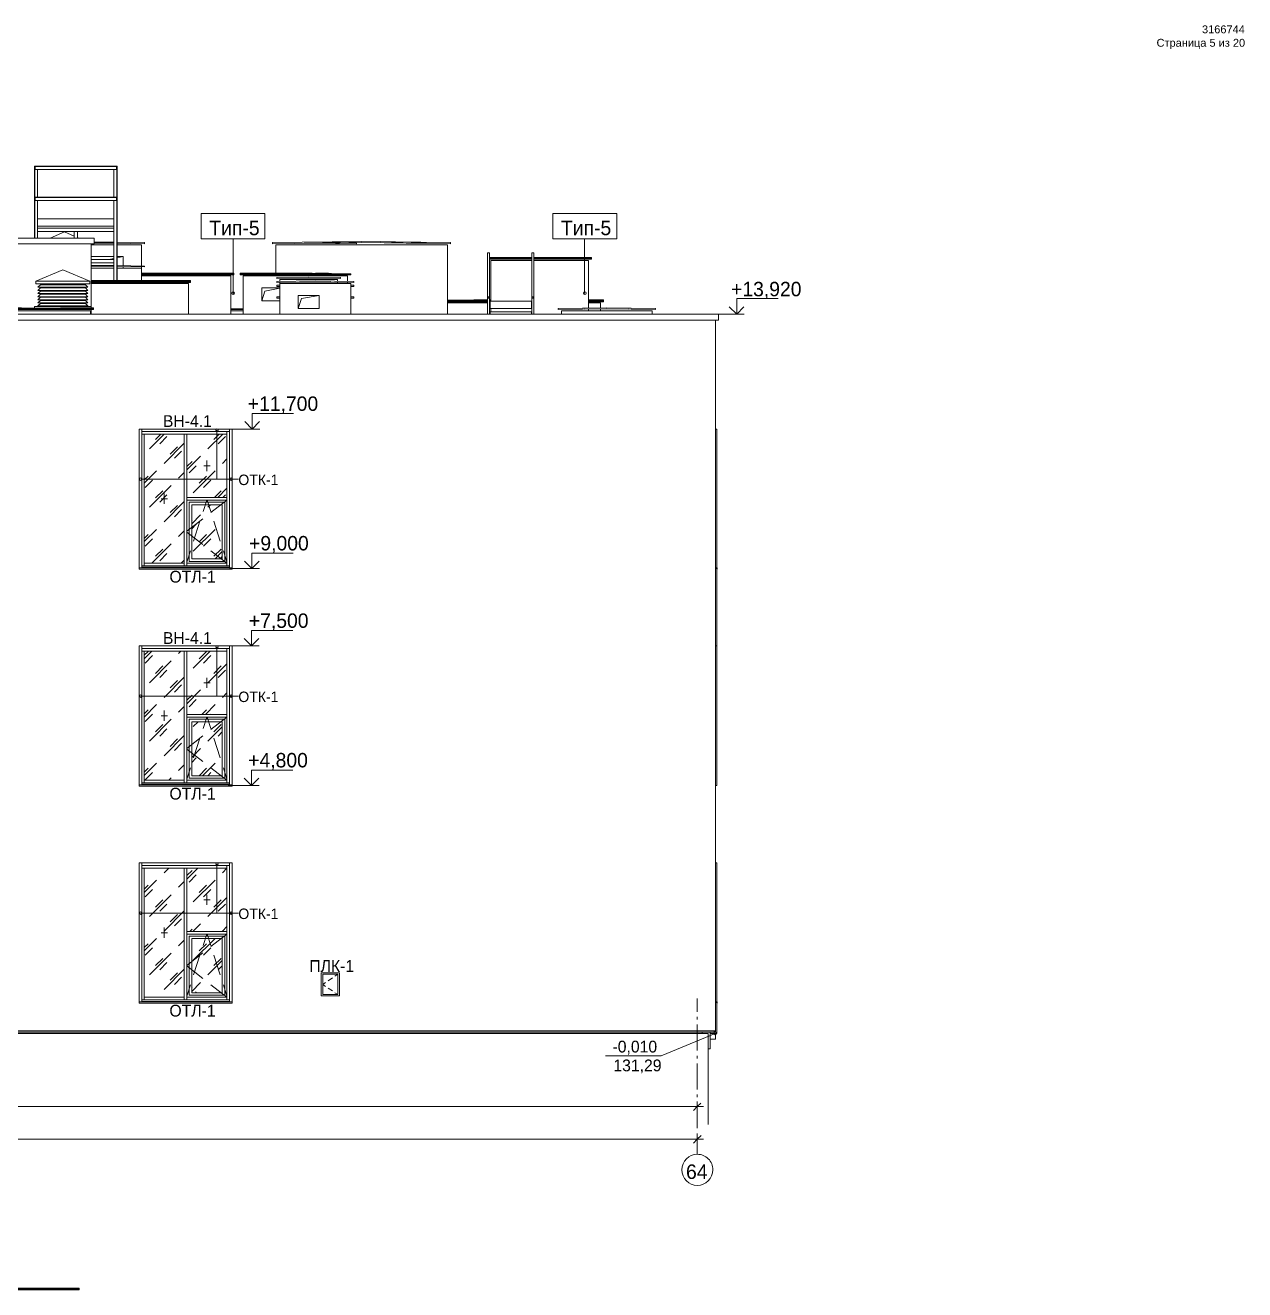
# Model space of a CAD drawing. Header units: millimetres. Extents: x 2294 to 908349, y -83289 to 219220.
# Drawn here: x 404842 to 428435, y 109428 to 133898 of the extents above; entities that cross this region are included whole.
import ezdxf

# ---------------------------------------------------------------- set-up
doc = ezdxf.new("R2010")
doc.units = ezdxf.units.MM
doc.layers.add('PDF _Геометрия', color=7, linetype='Continuous')
doc.layers.add('PDF _Текст', color=7, linetype='Continuous')
doc.styles.add('PDF ArialMT', font='arial.ttf')

msp = doc.modelspace()

# ---------------------------------------------------------------- linework, layer by layer
at = {"layer": 'PDF _Геометрия', "lineweight": 9}
for points in [[(405017.6, 129780.5), (405017.6, 131173.1), (405026, 131173.1), (405081.1, 131173.1)], [(406558.4, 131173.1), (406613.4, 131173.1), (406617.7, 131173.1), (406617.7, 128959.2)], [(405081.1, 131109.6), (405081.1, 130572)], [(406558.4, 130572), (406558.4, 131109.6)], [(405081.1, 130508.5), (405081.1, 129780.5)], [(406558.4, 128959.2), (406558.4, 130508.5)], [(405081.1, 130153), (406558.4, 130153)], [(405081.1, 130013.3), (406558.4, 130013.3)], [(406558.4, 129970.9), (405081.1, 129970.9)], [(387217.5, 129666.2), (387217.5, 129780.5), (406173.2, 129780.5), (406173.2, 129666.2)], [(387217.5, 129780.5), (387217.5, 129666.2), (406173.2, 129666.2), (406173.2, 129780.5)], [(405081.1, 129907.4), (406558.4, 129907.4)], [(405788, 129907.4), (405788, 129780.5)], [(405851.5, 129780.5), (405851.5, 129907.4)], [(406173.2, 129700), (406338.3, 129704.3), (406558.4, 129700)], [(406617.7, 129700), (407151, 129691.6), (407151, 129670.4), (406617.7, 129678.9)], [(408861.2, 128709.5), (408861.2, 129763.5)], [(410245.4, 129700), (410943.8, 129708.5)], [(411705.8, 129712.7), (412603.2, 129695.8)], [(415663.7, 128709.5), (415663.7, 129763.5)], [(406113.9, 128455.5), (406113.9, 129666.2)], [(406558.4, 129649.2), (406113.9, 129649.2)], [(406143.6, 129666.2), (406181.6, 129649.2), (406143.6, 129666.2)], [(406558.4, 129678.9), (406338.3, 129683.1), (406173.2, 129678.9)], [(406617.7, 129649.2), (406985.9, 129649.2), (407087.5, 129649.2), (407087.5, 129242.9)], [(413009.6, 128307.3), (413009.6, 129649.2), (409690.9, 129649.2), (409690.9, 129103.2)], [(410943.8, 129691.6), (410245.4, 129678.9)], [(412603.2, 129678.9), (411705.8, 129691.6)], [(413822.3, 128641.8), (413822.3, 129488.4), (413822.3, 129492.6), (413818.1, 129492.6), (413818.1, 129496.8), (413813.9, 129496.8), (413792.7, 129496.8), (413788.5, 129496.8), (413788.5, 129492.6), (413784.2, 129492.6), (413784.2, 129488.4), (413784.2, 128641.8)], [(414643.5, 129463), (414643.5, 129488.4), (414643.5, 129492.6), (414647.8, 129492.6), (414647.8, 129496.8), (414652, 129496.8), (414677.4, 129496.8), (414652, 129496.8), (414647.8, 129496.8), (414647.8, 129492.6), (414643.5, 129492.6), (414643.5, 129488.4), (414643.5, 128641.8)], [(414681.6, 128641.8), (414681.6, 129488.4), (414681.6, 129492.6), (414677.4, 129492.6), (414677.4, 129496.8), (414677.4, 129492.6), (414681.6, 129492.6), (414681.6, 129488.4), (414681.6, 129463)], [(406558.4, 129365.6), (406113.9, 129365.6)], [(406113.9, 129302.1), (406558.4, 129302.1)], [(406113.9, 129297.9), (406143.6, 129302.1)], [(406113.9, 129251.3), (406338.3, 129251.3), (406558.4, 129251.3)], [(406558.4, 129230.2), (406338.3, 129234.4), (406113.9, 129230.2)], [(406461, 129365.6), (406558.4, 129386.8)], [(406617.7, 129399.5), (406736.2, 129420.6)], [(406617.7, 129247.1), (407151, 129238.6), (407151, 129221.7), (406617.7, 129230.2)], [(407087.5, 129221.7), (407087.5, 128959.2), (407087.5, 129200.5), (406985.9, 129200.5), (406617.7, 129200.5)], [(414643.5, 129403.7), (413822.3, 129403.7)], [(413822.3, 129391), (414643.5, 129391)], [(414643.5, 129348.7), (413847.7, 129348.7), (413847.7, 128557.1)], [(414681.6, 129391), (415799.2, 129391), (415799.2, 129403.7), (414681.6, 129403.7)], [(415799.2, 129382.5), (415799.2, 129369.8), (414681.6, 129369.8), (415799.2, 129369.8), (415799.2, 129391)], [(414681.6, 129348.7), (415634.1, 129348.7), (415739.9, 129348.7), (415739.9, 128425.9)], [(405076.8, 128895.7), (405043, 128895.7), (405043, 128946.5), (405567.9, 129166.7), (406092.8, 128946.5), (406092.8, 128895.7), (406063.1, 128895.7)], [(406092.8, 128946.5), (405567.9, 129166.7), (405043, 128946.5)], [(406558.4, 129200.5), (406113.9, 129200.5)], [(407087.5, 129090.5), (408878.1, 129090.5), (408878.1, 129103.2), (407087.5, 129103.2)], [(408878.1, 129082), (408878.1, 129069.3), (407087.5, 129069.3), (408878.1, 129069.3), (408878.1, 129090.5)], [(407087.5, 129052.4), (408713, 129052.4), (408818.8, 129052.4), (408818.8, 128307.3)], [(407087.5, 128971.9), (407087.5, 128959.2)], [(411138.6, 129090.5), (411138.6, 129069.3), (409000.9, 129069.3), (409000.9, 129090.5)], [(409000.9, 129082), (409000.9, 129069.3), (409779.7, 129069.3)], [(409060.1, 128307.3), (409060.1, 129052.4), (410973.5, 129052.4), (411079.3, 129052.4), (411079.3, 128942.3)], [(409690.9, 129069.3), (409690.9, 129052.4)], [(409767.1, 128942.3), (409767.1, 128976.2), (410774.5, 128976.2), (410880.3, 128976.2), (410880.3, 128946.5)], [(410711, 129098.9), (410457, 129098.9)], [(406003.9, 128874.6), (406054.7, 128828), (406003.9, 128874.6), (405136.1, 128874.6), (405085.3, 128828)], [(405085.3, 128828), (406054.7, 128828), (405085.3, 128828)], [(406054.7, 128768.8), (406003.9, 128815.3), (405136.1, 128815.3), (405085.3, 128768.8)], [(406054.7, 128705.3), (406003.9, 128756.1), (405136.1, 128756.1), (405085.3, 128705.3)], [(405326.6, 128874.6), (405326.6, 128895.7)], [(405326.6, 128815.3), (405326.6, 128828)], [(405326.6, 128756.1), (405326.6, 128764.5)], [(405415.5, 128895.7), (405415.5, 128874.6)], [(405415.5, 128828), (405415.5, 128815.3)], [(405415.5, 128764.5), (405415.5, 128756.1)], [(405720.2, 128874.6), (405720.2, 128895.7)], [(405720.2, 128815.3), (405720.2, 128828)], [(405720.2, 128756.1), (405720.2, 128764.5)], [(405813.4, 128895.7), (405813.4, 128874.6)], [(405813.4, 128828), (405813.4, 128815.3)], [(405813.4, 128764.5), (405813.4, 128756.1)], [(406113.9, 128942.3), (408040, 128942.3), (408040, 128959.2), (407375.4, 128959.2), (407375.4, 128950.8), (406825.1, 128950.8), (406825.1, 128959.2), (406113.9, 128959.2)], [(408040, 128942.3), (408040, 128921.1), (406113.9, 128921.1), (408040, 128921.1), (408040, 128938.1)], [(406113.9, 128900), (407896, 128900), (407997.6, 128900), (407997.6, 128307.3)], [(406558.4, 128900), (406558.4, 128921.1)], [(406617.7, 128900), (406617.7, 128921.1)], [(406825.1, 128950.8), (406825.1, 128959.2), (407375.4, 128959.2), (407375.4, 128950.8)], [(407087.5, 128921.1), (407087.5, 128900)], [(409415.7, 128565.6), (409479.2, 128756.1), (409767.1, 128811.1)], [(409767.1, 128921.1), (409767.1, 128641.8), (409707.8, 128641.8), (409707.8, 128620.6), (409767.1, 128620.6), (409767.1, 128307.3), (409767.1, 128900), (411032.7, 128900), (411138.6, 128900), (411138.6, 128307.3)], [(409767.1, 128844.9), (409707.8, 128844.9), (409707.8, 128866.1), (409767.1, 128866.1)], [(410880.3, 128925.4), (410880.3, 128900)], [(411079.3, 128921.1), (411079.3, 128900)], [(411138.6, 128866.1), (411197.8, 128866.1), (411197.8, 128844.9), (411138.6, 128844.9)], [(413784.2, 128730.7), (413784.2, 128705.3), (413784.2, 128307.3)], [(413822.3, 128307.3), (413822.3, 128705.3), (413822.3, 128730.7)], [(414643.5, 128730.7), (414643.5, 128705.3), (414643.5, 128307.3)], [(414681.6, 128307.3), (414681.6, 128705.3), (414681.6, 128730.7)], [(405085.3, 128705.3), (406054.7, 128705.3), (405085.3, 128705.3)], [(406054.7, 128646), (406003.9, 128696.8), (405136.1, 128696.8), (405085.3, 128646)], [(405085.3, 128646), (406054.7, 128646), (405085.3, 128646)], [(406054.7, 128586.7), (406003.9, 128637.5), (405136.1, 128637.5), (405085.3, 128586.7)], [(405085.3, 128586.7), (406054.7, 128586.7), (405085.3, 128586.7)], [(406054.7, 128527.5), (406003.9, 128574), (405136.1, 128574), (405085.3, 128527.5)], [(405085.3, 128527.5), (406054.7, 128527.5), (405085.3, 128527.5)], [(406054.7, 128468.2), (406003.9, 128514.8), (405136.1, 128514.8), (405085.3, 128468.2)], [(405326.6, 128696.8), (405326.6, 128705.3)], [(405326.6, 128637.5), (405326.6, 128646)], [(405326.6, 128574), (405326.6, 128586.7)], [(405326.6, 128514.8), (405326.6, 128527.5)], [(405415.5, 128705.3), (405415.5, 128696.8)], [(405415.5, 128646), (405415.5, 128637.5)], [(405415.5, 128586.7), (405415.5, 128574)], [(405415.5, 128527.5), (405415.5, 128514.8)], [(405720.2, 128696.8), (405720.2, 128705.3)], [(405720.2, 128637.5), (405720.2, 128646)], [(405720.2, 128574), (405720.2, 128586.7)], [(405720.2, 128514.8), (405720.2, 128527.5)], [(405813.4, 128705.3), (405813.4, 128696.8)], [(405813.4, 128646), (405813.4, 128637.5)], [(405813.4, 128586.7), (405813.4, 128574)], [(405813.4, 128527.5), (405813.4, 128514.8)], [(410122.6, 128417.4), (410186.1, 128607.9), (410524.8, 128671.4)], [(411138.6, 128641.8), (411197.8, 128641.8), (411197.8, 128620.6), (411138.6, 128620.6)], [(413009.6, 128574), (413517.5, 128574), (413517.5, 128582.5), (413784.2, 128582.5)], [(413009.6, 128578.3), (413517.5, 128578.3)], [(413009.6, 128565.6), (413784.2, 128565.6)], [(413784.2, 128527.5), (413009.6, 128527.5)], [(413822.3, 128582.5), (413847.7, 128582.5)], [(413822.3, 128565.6), (413847.7, 128565.6)], [(413835, 128527.5), (413822.3, 128527.5)], [(415739.9, 128582.5), (416027.7, 128582.5), (416027.7, 128565.6), (415739.9, 128565.6)], [(416027.7, 128565.6), (416027.7, 128544.4), (415739.9, 128544.4), (416027.7, 128544.4), (416027.7, 128561.3)], [(415739.9, 128527.5), (415862.7, 128527.5), (415968.5, 128527.5), (415968.5, 128425.9)], [(417991.9, 128307.3), (418389.8, 128307.3), (418605.7, 128307.3), (418605.7, 128607.9), (419405.7, 128607.9)], [(418254.3, 128188.8), (418254.3, 128307.3), (418254.3, 128188.8), (313943.3, 128188.8), (313943.3, 128307.3), (418254.3, 128307.3)], [(406160.5, 128417.4), (406160.5, 128396.2), (404149.8, 128396.2), (404149.8, 128408.9)], [(404149.8, 128417.4), (404149.8, 128396.2), (406160.5, 128396.2), (406160.5, 128408.9)], [(404209, 128307.3), (404209, 128375.1), (405995.4, 128375.1), (406101.2, 128375.1), (406101.2, 128307.3)], [(404767.8, 128425.9), (405521.3, 128425.9)], [(405123.4, 128464), (405017.6, 128455.5), (406118.2, 128455.5), (406012.3, 128464)], [(405017.6, 128455.5), (405017.6, 128425.9)], [(406113.9, 128307.3), (406113.9, 128396.2)], [(406118.2, 128430.1), (406118.2, 128455.5)], [(408818.8, 128417.4), (409060.1, 128421.6)], [(409060.1, 128400.5), (408818.8, 128396.2)], [(409060.1, 128375.1), (408818.8, 128375.1)], [(413835, 128307.3), (413835, 128353.9), (414635.1, 128353.9), (414635.1, 128307.3)], [(413847.7, 128417.4), (413847.7, 128353.9)], [(415667.9, 128404.7), (416095.5, 128408.9), (415151.5, 128396.2), (415151.5, 128417.4), (416095.5, 128430.1), (415667.9, 128421.6)], [(415215, 128307.3), (415215, 128375.1), (416870.1, 128375.1), (416971.7, 128375.1), (416971.7, 128307.3)], [(415739.9, 128404.7), (415739.9, 128375.1)], [(415968.5, 128408.9), (415968.5, 128375.1)], [(416518.8, 128421.6), (416095.5, 128430.1), (417035.2, 128417.4), (417035.2, 128396.2), (416095.5, 128408.9), (416518.8, 128404.7)], [(418453.3, 128307.3), (418753.8, 128307.3)], [(402194.1, 114435.6), (418173.9, 114435.6), (418195.1, 114435.6), (418195.1, 128188.8), (418195.1, 126085), (418224.7, 126085), (418224.7, 126008.8), (418224.7, 124734.6), (418224.7, 123460.5), (418224.7, 123384.3), (418195.1, 123384.3), (418195.1, 121885.8), (418224.7, 121885.8), (418224.7, 121809.6), (418224.7, 119261.3), (418224.7, 119185.1), (418195.1, 119185.1), (418195.1, 117686.6), (418224.7, 117686.6), (418224.7, 117610.4), (418224.7, 116336.3), (418224.7, 115062.1), (418224.7, 114985.9), (418195.1, 114985.9), (418195.1, 114435.6), (418195.1, 114414.4), (418190.8, 114414.4), (418182.4, 114422.9), (418190.8, 114418.7), (418190.8, 114435.6), (418186.6, 114435.6), (418195.1, 114435.6), (418186.6, 114435.6)], [(408768, 126085), (407942.6, 126085), (407117.2, 126085), (407096, 126085), (407096, 126034.2), (407117.2, 126034.2), (407942.6, 126034.2), (408742.6, 126034.2), (408742.6, 125987.6), (407942.6, 125987.6), (407096, 125987.6), (407096, 126034.2), (407942.6, 126034.2), (408768, 126034.2), (408793.4, 126034.2), (408793.4, 126085), (408768, 126085), (408924.7, 126085), (409229.5, 126085), (409229.5, 126385.5), (410029.5, 126385.5)], [(407096, 123397), (407096, 123460.5), (407096, 124734.6), (407096, 123435.1), (407142.6, 123435.1), (407142.6, 124734.6), (407142.6, 125987.6), (407096, 125987.6), (407096, 124734.6), (407096, 126008.8), (407096, 126085), (407045.2, 126085), (407045.2, 126008.8), (407045.2, 124734.6), (407045.2, 123460.5), (407045.2, 123384.3), (407045.2, 126085), (408844.2, 126085), (408844.2, 123384.3), (408844.2, 123460.5), (408844.2, 124734.6), (408844.2, 126008.8), (408844.2, 126085), (408793.4, 126085), (408793.4, 126008.8), (408793.4, 124734.6), (408793.4, 123460.5), (408793.4, 123397)], [(408742.6, 123485.9), (407968, 123485.9), (407968, 123435.1), (408742.6, 123435.1), (408742.6, 124734.6), (408742.6, 126008.8), (408742.6, 126034.2), (408793.4, 126034.2), (408793.4, 126008.8), (408793.4, 124734.6), (408793.4, 123435.1), (408742.6, 123435.1), (408742.6, 123485.9), (408433.6, 123727.2)], [(408547.9, 126063.8), (408547.9, 125115.6), (408967, 125115.6), (408823.1, 125115.6)], [(409077.1, 126085), (409377.6, 126085)], [(407244.1, 125699.8), (407527.8, 125987.6)], [(407358.4, 125881.8), (407464.3, 125987.6)], [(407443.1, 125801.4), (407582.8, 125941.1)], [(407527.8, 125416.2), (407917.2, 125809.8)], [(408090.8, 125983.4), (408095, 125987.6)], [(408374.4, 125699.8), (408662.2, 125987.6)], [(408492.9, 125881.8), (408594.5, 125987.6)], [(408573.3, 125801.4), (408717.3, 125941.1)], [(418224.7, 126008.8), (418224.7, 123397)], [(407642.1, 125598.2), (407786, 125742.1)], [(407726.7, 125517.8), (407866.4, 125657.5)], [(407968, 125293.4), (408234.7, 125560.1)], [(407968, 125361.1), (408069.6, 125458.5)], [(408010.3, 125234.1), (408150, 125373.8)], [(408298.2, 125373.8), (408416.7, 125373.8)], [(408357.4, 125475.4), (408357.4, 125272.2)], [(408658, 125416.2), (408742.6, 125505.1)], [(407074.8, 125115.6), (408967, 125115.6)], [(407142.6, 125035.2), (407383.8, 125276.5)], [(407142.6, 125098.7), (407218.7, 125174.9)], [(407159.5, 124950.5), (407303.4, 125094.5)], [(407807.1, 125132.6), (407917.2, 125242.6)], [(408090.8, 124853.2), (408514.1, 125276.5)], [(408209.3, 125035.2), (408349, 125174.9)], [(408289.7, 124950.5), (408433.6, 125094.5)], [(407244.1, 124569.6), (407667.5, 124992.9)], [(407358.4, 124751.6), (407502.4, 124891.3)], [(407443.1, 124666.9), (407582.8, 124810.8)], [(407532, 124836.2), (407532, 124637.3)], [(408501.4, 124760), (408632.6, 124891.3)], [(408569.1, 124760), (408742.6, 124937.8)], [(408666.5, 124760), (408717.3, 124810.8)], [(407472.7, 124734.6), (407591.3, 124734.6)], [(407527.8, 124285.9), (407917.2, 124679.6)], [(407642.1, 124468), (407786, 124607.7)], [(408281.2, 124489.1), (408353.2, 124709.2)], [(408361.7, 124709.2), (408429.4, 124489.1)], [(408374.4, 124569.6), (408425.2, 124620.4)], [(408742.6, 124709.2), (408433.6, 124472.2)], [(407726.7, 124387.5), (407866.4, 124527.2)], [(408277, 124345.2), (407968, 124108.2)], [(408061.1, 124252.1), (408234.7, 124425.6)], [(408061.1, 124319.8), (408069.6, 124328.3)], [(407142.6, 123905), (407383.8, 124142)], [(407807.1, 124002.3), (407917.2, 124112.4)], [(408277, 123849.9), (407968, 124091.2)], [(408061.1, 124154.7), (408150, 124243.6)], [(408090.8, 123718.7), (408514.1, 124142)], [(408099.2, 123917.7), (408222, 124298.6)], [(408492.9, 124298.6), (408611.4, 123917.7)], [(407142.6, 123968.5), (407218.7, 124044.7)], [(407159.5, 123820.3), (407303.4, 123960)], [(407290.7, 123485.9), (407667.5, 123862.6)], [(408209.3, 123900.7), (408349, 124044.7)], [(408289.7, 123820.3), (408433.6, 123960)], [(407358.4, 123621.4), (407502.4, 123761)], [(407443.1, 123536.7), (407582.8, 123676.4)], [(407968, 123507.1), (408040, 123727.2)], [(408492.9, 123621.4), (408632.6, 123761)], [(408514.1, 123574.8), (408653.8, 123714.5)], [(408615.7, 123574.8), (408653.8, 123617.1)], [(408674.9, 123727.2), (408742.6, 123507.1)], [(408793.4, 123384.3), (408899.3, 123384.3), (409225.2, 123384.3), (409225.2, 123684.8), (410025.3, 123684.8)], [(408844.2, 123401.2), (408844.2, 123397), (407045.2, 123397), (407045.2, 123401.2)], [(408844.2, 123397), (408844.2, 123371.6), (407045.2, 123371.6), (407045.2, 123397)], [(407045.2, 123371.6), (407045.2, 123380.1)], [(408793.4, 123435.1), (407096, 123435.1)], [(408793.4, 123409.7), (407096, 123409.7), (408793.4, 123409.7)], [(408793.4, 123409.7), (407096, 123409.7)], [(407857.9, 123485.9), (407917.2, 123549.4)], [(408844.2, 123380.1), (408844.2, 123371.6)], [(409072.8, 123384.3), (409373.4, 123384.3)], [(418195.1, 123397), (418228.9, 123392.8), (418228.9, 123371.6), (418228.9, 123397), (418195.1, 123401.2)], [(418224.7, 123392.8), (418224.7, 120535.5)], [(408700.3, 121885.8), (408899.3, 121885.8), (409216.8, 121885.8), (409216.8, 122186.3), (410016.8, 122186.3)], [(407096, 119197.8), (407096, 119261.3), (407096, 120535.5), (407096, 119235.9), (407142.6, 119235.9), (407142.6, 120535.5), (407142.6, 121784.2), (407096, 121784.2), (407096, 120535.5), (407096, 121809.6), (407096, 121885.8), (407045.2, 121885.8), (407045.2, 121809.6), (407045.2, 120535.5), (407045.2, 119261.3), (407045.2, 119185.1), (407045.2, 121885.8), (408844.2, 121885.8), (408844.2, 119185.1), (408844.2, 119261.3), (408844.2, 120535.5), (408844.2, 121809.6), (408844.2, 121885.8), (408793.4, 121885.8), (408793.4, 121809.6), (408793.4, 120535.5), (408793.4, 119261.3), (408793.4, 119197.8)], [(408547.9, 121864.6), (408547.9, 120916.4), (408967, 120916.4), (408823.1, 120916.4)], [(409064.4, 121885.8), (409364.9, 121885.8)], [(407142.6, 121640.3), (407290.7, 121784.2)], [(407142.6, 121708), (407218.7, 121780)], [(407159.5, 121555.6), (407303.4, 121699.5)], [(407807.1, 121741.9), (407853.7, 121784.2)], [(408742.6, 119286.7), (407968, 119286.7), (407968, 119235.9), (408742.6, 119235.9), (408742.6, 120535.5), (408742.6, 121809.6), (408742.6, 121835), (408793.4, 121835), (408793.4, 121809.6), (408793.4, 120535.5), (408793.4, 119235.9), (408742.6, 119235.9), (408742.6, 119286.7), (408433.6, 119528)], [(408090.8, 121458.3), (408420.9, 121784.2)], [(408209.3, 121640.3), (408349, 121780)], [(408289.7, 121555.6), (408433.6, 121699.5)], [(407244.1, 121174.6), (407667.5, 121597.9)], [(407358.4, 121356.7), (407502.4, 121500.6)], [(407443.1, 121276.2), (407582.8, 121415.9)], [(408374.4, 121174.6), (408742.6, 121542.9)], [(408492.9, 121356.7), (408632.6, 121500.6)], [(408573.3, 121276.2), (408717.3, 121415.9)], [(407527.8, 120891), (407917.2, 121284.7)], [(407642.1, 121073), (407786, 121217)], [(407726.7, 120992.6), (407866.4, 121132.3)], [(408298.2, 121174.6), (408416.7, 121174.6)], [(408357.4, 121272), (408357.4, 121073)], [(407074.8, 120916.4), (408967, 120916.4)], [(407968, 120768.3), (408234.7, 121035)], [(407968, 120836), (408069.6, 120933.4)], [(408658, 120891), (408742.6, 120979.9)], [(407142.6, 120510.1), (407383.8, 120751.3)], [(407142.6, 120573.5), (407218.7, 120649.7)], [(407807.1, 120607.4), (407917.2, 120717.5)], [(408010.3, 120709), (408150, 120848.7)], [(408260.1, 120560.8), (408349, 120649.7)], [(408327.8, 120560.8), (408514.1, 120751.3)], [(407159.5, 120425.4), (407303.4, 120569.3)], [(407244.1, 120044.4), (407667.5, 120467.7)], [(407472.7, 120535.5), (407591.3, 120535.5)], [(407532, 120637), (407532, 120438.1)], [(408090.8, 120328), (408188.1, 120421.2)], [(408281.2, 120289.9), (408353.2, 120510.1)], [(408361.7, 120510.1), (408429.4, 120289.9)], [(408425.2, 120560.8), (408433.6, 120569.3)], [(408742.6, 120510.1), (408433.6, 120268.8)], [(407358.4, 120226.4), (407502.4, 120366.1)], [(407443.1, 120141.8), (407582.8, 120285.7)], [(407527.8, 119760.8), (407917.2, 120154.5)], [(408374.4, 120044.4), (408653.8, 120323.8)], [(408492.9, 120226.4), (408632.6, 120366.1)], [(408573.3, 120141.8), (408653.8, 120222.2)], [(407642.1, 119942.8), (407786, 120086.7)], [(407726.7, 119862.4), (407866.4, 120002.1)], [(408277, 120146), (407968, 119904.7)], [(408099.2, 119718.5), (408222, 120099.4)], [(408492.9, 120099.4), (408611.4, 119718.5)], [(408277, 119650.7), (407968, 119892)], [(408061.1, 119726.9), (408234.7, 119900.5)], [(408061.1, 119794.7), (408069.6, 119803.1)], [(408061.1, 119629.6), (408150, 119718.5)], [(407142.6, 119379.8), (407383.8, 119621.1)], [(407142.6, 119443.3), (407218.7, 119519.5)], [(407159.5, 119295.2), (407303.4, 119434.9)], [(407807.1, 119477.2), (407917.2, 119587.2)], [(407968, 119307.9), (408040, 119528)], [(408209.3, 119375.6), (408349, 119519.5)], [(408272.8, 119375.6), (408514.1, 119621.1)], [(408374.4, 119375.6), (408433.6, 119434.9)], [(408674.9, 119528), (408742.6, 119307.9)], [(408768, 119185.1), (408920.4, 119185.1), (409216.8, 119185.1), (409216.8, 119485.7), (410016.8, 119485.7)], [(408844.2, 119202), (408844.2, 119197.8), (407045.2, 119197.8), (407045.2, 119202)], [(408844.2, 119197.8), (408844.2, 119172.4), (407045.2, 119172.4), (407045.2, 119197.8)], [(407045.2, 119172.4), (407045.2, 119180.9)], [(408793.4, 119235.9), (407096, 119235.9)], [(408793.4, 119210.5), (407096, 119210.5), (408793.4, 119210.5)], [(408793.4, 119210.5), (407096, 119210.5)], [(407616.7, 119286.7), (407667.5, 119337.5)], [(408844.2, 119180.9), (408844.2, 119172.4)], [(409064.4, 119185.1), (409364.9, 119185.1)], [(408742.6, 117585), (407942.6, 117585), (407096, 117585), (407096, 116336.3), (407096, 117610.4), (407096, 117686.6), (407045.2, 117686.6), (407045.2, 117610.4), (407045.2, 116336.3), (407045.2, 115062.1), (407045.2, 114985.9), (407045.2, 117686.6), (408844.2, 117686.6), (408844.2, 114985.9), (408844.2, 115062.1), (408844.2, 116336.3), (408844.2, 117610.4), (408844.2, 117686.6), (408793.4, 117686.6), (408793.4, 117610.4)], [(407096, 114998.6), (407096, 115062.1), (407096, 116336.3), (407096, 115036.7), (407142.6, 115036.7), (407142.6, 116336.3), (407142.6, 117585), (407096, 117585), (407096, 117635.8), (407942.6, 117635.8), (408768, 117635.8), (408793.4, 117635.8), (408793.4, 117686.6), (408768, 117686.6), (407942.6, 117686.6), (407117.2, 117686.6), (407096, 117686.6), (407096, 117635.8), (407117.2, 117635.8), (407942.6, 117635.8), (408742.6, 117635.8)], [(407527.8, 117496.1), (407616.7, 117585)], [(408742.6, 117610.4), (408742.6, 116336.3), (408742.6, 115036.7), (407968, 115036.7), (407968, 115087.5), (408742.6, 115087.5)], [(407968, 117373.4), (408179.7, 117585)], [(407968, 117441.1), (408069.6, 117538.4)], [(408793.4, 114998.6), (408793.4, 115062.1), (408793.4, 116336.3), (408793.4, 117610.4), (408793.4, 116336.3), (408793.4, 115036.7), (408742.6, 115036.7), (408742.6, 115087.5), (408433.6, 115328.8)], [(408547.9, 117665.4), (408547.9, 116713), (408967, 116713), (408823.1, 116713)], [(408658, 117496.1), (408742.6, 117585), (408742.6, 117635.8), (408742.6, 117627.3)], [(407142.6, 117115.1), (407383.8, 117356.4)], [(407142.6, 117182.9), (407218.7, 117254.8)], [(407807.1, 117216.7), (407917.2, 117326.8)], [(408010.3, 117314.1), (408150, 117458)], [(408090.8, 116933.1), (408514.1, 117356.4)], [(408209.3, 117115.1), (408349, 117254.8)], [(407159.5, 117030.5), (407303.4, 117174.4)], [(407244.1, 116649.5), (407667.5, 117072.8)], [(407358.4, 116831.5), (407502.4, 116975.4)], [(408289.7, 117030.5), (408433.6, 117174.4)], [(408298.2, 116975.4), (408416.7, 116975.4)], [(408357.4, 117072.8), (408357.4, 116873.9)], [(408374.4, 116649.5), (408742.6, 117017.8)], [(408492.9, 116831.5), (408632.6, 116975.4)], [(407443.1, 116751.1), (407582.8, 116890.8)], [(407527.8, 116365.9), (407917.2, 116759.6)], [(408573.3, 116751.1), (408717.3, 116890.8)], [(407074.8, 116713), (408967, 116713)], [(407642.1, 116547.9), (407786, 116691.8)], [(407726.7, 116467.5), (407866.4, 116607.2)], [(408086.5, 116361.7), (408234.7, 116509.8)], [(418224.7, 116713), (418224.7, 114998.6)], [(407472.7, 116336.3), (407591.3, 116336.3)], [(407532, 116437.8), (407532, 116238.9)], [(408023, 116361.7), (408069.6, 116408.2)], [(408281.2, 116090.7), (408353.2, 116310.9)], [(408361.7, 116310.9), (408429.4, 116090.7)], [(408742.6, 116310.9), (408433.6, 116069.6)], [(408658, 116365.9), (408742.6, 116454.8)], [(407142.6, 115984.9), (407383.8, 116226.2)], [(407142.6, 116048.4), (407218.7, 116124.6)], [(407159.5, 115900.2), (407303.4, 116044.2)], [(407807.1, 116082.3), (407917.2, 116192.3)], [(408090.8, 115802.9), (408514.1, 116222)], [(408209.3, 115984.9), (408349, 116124.6)], [(408289.7, 115900.2), (408433.6, 116044.2)], [(407244.1, 115519.3), (407667.5, 115942.6)], [(407358.4, 115701.3), (407502.4, 115841)], [(407443.1, 115616.6), (407582.8, 115760.6)], [(408277, 115946.8), (407968, 115705.5)], [(408099.2, 115519.3), (408222, 115900.2)], [(408374.4, 115519.3), (408653.8, 115798.7)], [(408492.9, 115900.2), (408611.4, 115519.3)], [(408492.9, 115701.3), (408632.6, 115841)], [(407527.8, 115235.7), (407917.2, 115629.3)], [(407642.1, 115417.7), (407786, 115561.6)], [(408277, 115451.5), (407968, 115692.8)], [(408573.3, 115616.6), (408653.8, 115697.1)], [(410888.8, 115532), (410833.8, 115493.9)], [(407726.7, 115337.3), (407866.4, 115476.9)], [(407968, 115108.7), (408040, 115328.8)], [(408061.1, 115201.8), (408234.7, 115375.4)], [(408061.1, 115269.5), (408069.6, 115278)], [(408674.9, 115328.8), (408742.6, 115108.7)], [(410651.8, 115371.1), (410601, 115337.3), (410651.8, 115299.2)], [(410787.2, 115464.2), (410702.6, 115405)], [(410702.6, 115265.3), (410787.2, 115210.3)], [(408793.4, 115036.7), (407096, 115036.7)], [(407379.6, 115087.5), (407383.8, 115096)], [(408133.1, 115176.4), (408150, 115193.3)], [(410833.8, 115176.4), (410888.8, 115142.5)], [(417843.7, 114808.1), (417843.7, 115062.1)], [(407045.2, 114998.6), (407045.2, 114998.6)], [(407045.2, 114973.2), (407045.2, 114977.4)], [(408793.4, 115007.1), (407096, 115007.1), (408793.4, 115007.1)], [(408793.4, 115007.1), (407096, 115007.1)], [(408844.2, 114998.6), (408844.2, 114998.6)], [(408844.2, 114977.4), (408844.2, 114973.2)], [(418224.7, 114994.4), (418224.7, 114389), (418093.5, 114389)], [(418220.5, 114977.4), (418220.5, 114977.4)], [(417843.7, 114655.7), (417843.7, 114710.8)], [(417843.7, 114058.9), (417843.7, 114558.4)], [(418051.1, 112628.1), (418051.1, 114389), (399192.9, 114389), (313405.7, 114389)], [(418190.8, 114389), (417145.3, 113957.3), (416070.1, 113957.3)], [(417941.1, 114389), (417941.1, 114414.4)], [(418093.5, 114414.4), (418093.5, 114088.5), (418093.5, 114279), (418093.5, 114088.5), (418051.1, 114088.5), (418093.5, 114088.5), (418051.1, 114088.5)], [(418195.1, 114389), (418195.1, 114279), (418093.5, 114279)], [(418169.7, 114435.6), (418169.7, 114435.6)], [(418169.7, 114435.6), (418186.6, 114435.6), (418169.7, 114435.6)], [(418169.7, 114422.9), (418169.7, 114418.7)], [(418182.4, 114422.9), (418182.4, 114422.9)], [(418186.6, 114435.6), (418186.6, 114435.6)], [(417843.7, 113902.2), (417843.7, 113957.3)], [(417843.7, 113305.4), (417843.7, 113804.9)], [(417843.7, 113153), (417843.7, 113203.8)], [(417843.7, 113068.3), (417843.7, 112971), (417843.7, 112848.2)], [(388915, 113038.7), (388847.3, 112971), (417962.3, 112971)], [(417911.5, 113038.7), (417843.7, 112971), (417771.8, 112899)], [(417843.7, 112551.9), (417843.7, 113051.4)], [(314235.4, 112340.2), (417962.3, 112340.2)], [(417843.7, 112399.5), (417843.7, 112450.3)], [(417843.7, 112446.1), (417843.7, 112340.2), (417843.7, 112217.5)], [(417843.7, 112048.2), (417843.7, 112297.9)], [(401275.5, 109444.8), (401275.5, 109427.9), (405885.3, 109427.9), (405885.3, 109444.8)], [(401275.5, 109440.6), (401275.5, 109427.9), (405885.3, 109427.9), (405885.3, 109440.6)]]:
    msp.add_lwpolyline(points, dxfattribs=at)
for points in [[(405026, 129780.5), (405026, 131173.1)], [(405034.5, 131173.1), (406605, 131173.1), (406605, 131164.7), (406605, 131109.6), (405034.5, 131109.6), (405034.5, 131164.7)], [(405034.5, 131164.7), (406605, 131164.7)], [(406613.4, 131173.1), (406613.4, 128959.2)], [(405034.5, 130572), (406605, 130572), (406605, 130563.6), (406605, 130508.5), (405034.5, 130508.5), (405034.5, 130563.6)], [(405034.5, 130563.6), (406605, 130563.6)], [(408243.1, 130254.6), (409479.2, 130254.6), (409479.2, 129763.5), (408243.1, 129763.5)], [(415045.7, 130254.6), (416286, 130254.6), (416286, 129763.5), (415045.7, 129763.5)], [(405322.3, 129780.5), (405597.5, 129899), (405788, 129818.6), (405597.5, 129899)], [(405851.5, 129793.2), (405876.9, 129780.5)], [(413068.8, 129670.4), (411350.2, 129695.8), (409627.4, 129670.4), (409627.4, 129691.6), (411350.2, 129717), (413068.8, 129691.6)], [(411248.6, 129691.6), (411248.6, 129670.4), (410440.1, 129683.1), (411104.7, 129691.6)], [(406558.4, 129420.6), (406113.9, 129420.6)], [(406736.2, 129420.6), (406617.7, 129420.6), (406736.2, 129420.6), (406736.2, 129247.1)], [(406736.2, 129200.5), (406736.2, 129225.9)], [(414643.5, 129369.8), (413822.3, 129369.8)], [(410393.5, 129103.2), (411138.6, 129090.5), (409000.9, 129090.5), (409000.9, 129103.2)], [(410939.6, 128997.3), (410325.8, 129005.8), (409707.8, 128997.3), (409707.8, 129014.3), (410325.8, 129022.7), (410939.6, 129014.3)], [(405043, 128946.5), (406092.8, 128946.5), (406092.8, 128895.7), (405043, 128895.7)], [(405085.3, 128768.8), (405085.3, 128764.5), (406054.7, 128764.5), (406054.7, 128768.8)], [(406613.4, 128921.1), (406613.4, 128900)], [(407087.5, 128900), (407087.5, 128921.1)], [(409767.1, 128819.5), (409415.7, 128819.5), (409415.7, 128565.6), (409767.1, 128565.6), (409415.7, 128565.6), (409415.7, 128819.5)], [(411197.8, 128921.1), (410452.8, 128929.6), (409707.8, 128921.1), (409707.8, 128942.3), (410452.8, 128950.8), (410152.3, 128946.5), (410452.8, 128950.8), (410753.4, 128946.5), (410452.8, 128950.8), (411197.8, 128942.3)], [(410152.3, 128925.4), (410452.8, 128929.6)], [(410452.8, 128929.6), (410753.4, 128925.4)], [(410524.8, 128417.4), (410122.6, 128417.4), (410122.6, 128671.4), (410524.8, 128671.4)], [(410524.8, 128671.4), (410524.8, 128417.4), (410122.6, 128417.4), (410122.6, 128671.4)], [(413009.6, 128544.4), (413784.2, 128544.4)], [(413784.2, 128624.8), (413784.2, 128620.6), (413788.5, 128616.4), (413792.7, 128616.4), (413813.9, 128616.4), (413818.1, 128616.4), (413822.3, 128620.6), (413822.3, 128624.8), (413822.3, 128641.8), (413822.3, 128646), (413818.1, 128646), (413813.9, 128646), (413792.7, 128646), (413788.5, 128646), (413784.2, 128646), (413784.2, 128641.8)], [(413818.1, 128641.8), (413818.1, 128624.8), (413818.1, 128620.6), (413813.9, 128620.6), (413792.7, 128620.6), (413788.5, 128620.6), (413788.5, 128624.8), (413788.5, 128641.8), (413792.7, 128641.8), (413813.9, 128641.8)], [(413822.3, 128544.4), (413835, 128544.4)], [(413835, 128557.1), (414635.1, 128557.1), (414635.1, 128417.4), (413835, 128417.4)], [(414643.5, 128624.8), (414643.5, 128620.6), (414647.8, 128620.6), (414647.8, 128616.4), (414652, 128616.4), (414677.4, 128616.4), (414681.6, 128620.6), (414681.6, 128624.8), (414681.6, 128641.8), (414681.6, 128646), (414677.4, 128646), (414652, 128646), (414647.8, 128646), (414643.5, 128641.8)], [(414677.4, 128641.8), (414677.4, 128624.8), (414677.4, 128620.6), (414652, 128620.6), (414647.8, 128620.6), (414647.8, 128624.8), (414647.8, 128641.8), (414652, 128641.8)], [(404149.8, 128417.4), (406160.5, 128417.4), (406160.5, 128430.1), (405521.3, 128430.1), (405521.3, 128425.9), (404767.8, 128425.9), (404767.8, 128430.1), (404149.8, 128430.1)], [(405085.3, 128468.2), (405085.3, 128464), (406054.7, 128464), (406054.7, 128468.2)], [(407968, 123435.1), (407917.2, 123435.1), (407142.6, 123435.1), (407142.6, 123485.9), (407917.2, 123485.9), (407917.2, 123435.1), (407917.2, 124734.6), (407917.2, 125987.6), (407968, 125987.6), (407968, 124734.6)], [(408742.6, 124709.2), (407968, 124709.2), (407968, 124760), (408742.6, 124760)], [(408010.3, 124671.1), (408704.6, 124671.1), (408704.6, 123524), (408010.3, 123524)], [(408704.6, 124671.1), (408704.6, 123524), (408010.3, 123524), (408010.3, 124671.1)], [(408653.8, 124620.4), (408061.1, 124620.4), (408061.1, 123574.8), (408653.8, 123574.8)], [(408061.1, 123574.8), (408061.1, 124620.4), (408653.8, 124620.4), (408653.8, 123574.8)], [(418220.5, 123380.1), (418220.5, 123375.8), (418224.7, 123371.6), (418228.9, 123371.6)], [(407942.6, 121835), (407096, 121835), (407096, 121784.2), (407942.6, 121784.2), (408742.6, 121784.2), (408742.6, 121835), (407942.6, 121835), (407117.2, 121835), (407096, 121835), (407096, 121885.8), (407117.2, 121885.8), (407942.6, 121885.8), (408768, 121885.8), (408793.4, 121885.8), (408793.4, 121835), (408768, 121835)], [(407968, 119235.9), (407917.2, 119235.9), (407142.6, 119235.9), (407142.6, 119286.7), (407917.2, 119286.7), (407917.2, 119235.9), (407917.2, 120535.5), (407917.2, 121784.2), (407968, 121784.2), (407968, 120535.5)], [(408742.6, 120510.1), (407968, 120510.1), (407968, 120560.8), (408742.6, 120560.8)], [(408010.3, 120472), (408704.6, 120472), (408704.6, 119324.8), (408010.3, 119324.8)], [(408704.6, 120472), (408704.6, 119324.8), (408010.3, 119324.8), (408010.3, 120472)], [(408653.8, 120421.2), (408061.1, 120421.2), (408061.1, 119375.6), (408653.8, 119375.6)], [(408061.1, 119375.6), (408061.1, 120421.2), (408653.8, 120421.2), (408653.8, 119375.6)], [(407968, 115036.7), (407917.2, 115036.7), (407142.6, 115036.7), (407142.6, 115087.5), (407917.2, 115087.5), (407917.2, 115036.7), (407917.2, 116336.3), (407917.2, 117585), (407968, 117585), (407968, 116336.3)], [(408742.6, 116310.9), (407968, 116310.9), (407968, 116361.7), (408742.6, 116361.7)], [(408010.3, 116272.8), (408704.6, 116272.8), (408704.6, 115125.6), (408010.3, 115125.6)], [(408704.6, 116272.8), (408704.6, 115125.6), (408010.3, 115125.6), (408010.3, 116272.8)], [(408653.8, 116222), (408061.1, 116222), (408061.1, 115176.4), (408653.8, 115176.4)], [(408061.1, 115176.4), (408061.1, 116222), (408653.8, 116222), (408653.8, 115176.4)], [(410567.1, 115561.6), (410918.4, 115561.6), (410918.4, 115112.9), (410567.1, 115112.9)], [(410888.8, 115532), (410601, 115532), (410601, 115142.5), (410888.8, 115142.5)], [(410601, 115532), (410601, 115142.5), (410888.8, 115142.5), (410888.8, 115532)], [(408844.2, 114973.2), (407045.2, 114973.2), (407045.2, 114998.6), (408844.2, 114998.6)], [(418228.9, 114994.4), (418228.9, 114973.2), (418228.9, 114998.6), (418195.1, 114998.6)], [(418220.5, 114977.4), (418224.7, 114973.2), (418228.9, 114973.2)], [(402194.1, 114435.6), (418169.7, 114435.6)], [(418169.7, 114414.4), (402194.1, 114414.4), (402194.1, 114435.6), (418169.7, 114435.6)], [(417941.1, 114414.4), (417941.1, 114389)], [(405885.3, 109444.8), (401275.5, 109444.8), (401275.5, 109457.5), (405885.3, 109457.5)]]:
    msp.add_lwpolyline(points, close=True, dxfattribs=at)
at = {"layer": 'PDF _Геометрия', "lineweight": 18}
for points in [[(418461.8, 128447), (418605.7, 128307.3), (418745.4, 128447)], [(409089.8, 126228.9), (409229.5, 126085), (409373.4, 126228.9)], [(409081.3, 123528.2), (409225.2, 123384.3), (409364.9, 123528.2)], [(409077.1, 122029.7), (409216.8, 121885.8), (409360.7, 122029.7)], [(409077.1, 119329), (409216.8, 119185.1), (409360.7, 119329)], [(417919.9, 112412.2), (417843.7, 112340.2), (417767.5, 112264.1)]]:
    msp.add_lwpolyline(points, dxfattribs=at)
msp.add_lwpolyline([(417843.7, 111447.1, 0.4119718), (418144.3, 111747.6, 0.4172634), (417843.7, 112048.2)], format="xyb", dxfattribs=at)
at = {"layer": 'PDF _Геометрия', "lineweight": 9}
for points in [[(408840, 128713.7), (408840, 128730.7), (408848.5, 128739.1), (408861.2, 128739.1)], [(408840, 128713.7), (408840, 128730.7), (408848.5, 128739.1), (408861.2, 128739.1)], [(408861.2, 128739.1), (408873.9, 128739.1), (408886.6, 128730.7), (408886.6, 128713.7)], [(408861.2, 128739.1), (408873.9, 128739.1), (408886.6, 128730.7), (408886.6, 128713.7)], [(415642.5, 128713.7), (415642.5, 128730.7), (415651, 128739.1), (415667.9, 128739.1)], [(415642.5, 128713.7), (415642.5, 128730.7), (415651, 128739.1), (415667.9, 128739.1)], [(415667.9, 128739.1), (415680.6, 128739.1), (415693.3, 128730.7), (415693.3, 128713.7)], [(415667.9, 128739.1), (415680.6, 128739.1), (415693.3, 128730.7), (415693.3, 128713.7)], [(408861.2, 128688.3), (408848.5, 128688.3), (408840, 128701), (408840, 128713.7)], [(408861.2, 128688.3), (408848.5, 128688.3), (408840, 128701), (408840, 128713.7)], [(408886.6, 128713.7), (408886.6, 128701), (408873.9, 128688.3), (408861.2, 128688.3)], [(408886.6, 128713.7), (408886.6, 128701), (408873.9, 128688.3), (408861.2, 128688.3)], [(415667.9, 128688.3), (415651, 128688.3), (415642.5, 128701), (415642.5, 128713.7)], [(415667.9, 128688.3), (415651, 128688.3), (415642.5, 128701), (415642.5, 128713.7)], [(415693.3, 128713.7), (415693.3, 128701), (415680.6, 128688.3), (415667.9, 128688.3)], [(415693.3, 128713.7), (415693.3, 128701), (415680.6, 128688.3), (415667.9, 128688.3)], [(408526.8, 126063.8), (408526.8, 126080.8), (408535.2, 126089.2), (408547.9, 126089.2)], [(408526.8, 126063.8), (408526.8, 126080.8), (408535.2, 126089.2), (408547.9, 126089.2)], [(408547.9, 126038.4), (408535.2, 126038.4), (408526.8, 126051.1), (408526.8, 126063.8)], [(408547.9, 126038.4), (408535.2, 126038.4), (408526.8, 126051.1), (408526.8, 126063.8)], [(408547.9, 126089.2), (408560.6, 126089.2), (408573.3, 126080.8), (408573.3, 126063.8)], [(408547.9, 126089.2), (408560.6, 126089.2), (408573.3, 126080.8), (408573.3, 126063.8)], [(408573.3, 126063.8), (408573.3, 126051.1), (408560.6, 126038.4), (408547.9, 126038.4)], [(408573.3, 126063.8), (408573.3, 126051.1), (408560.6, 126038.4), (408547.9, 126038.4)], [(407049.4, 125115.6), (407049.4, 125132.6), (407057.9, 125141), (407074.8, 125141)], [(407049.4, 125115.6), (407049.4, 125132.6), (407057.9, 125141), (407074.8, 125141)], [(407074.8, 125090.2), (407057.9, 125090.2), (407049.4, 125102.9), (407049.4, 125115.6)], [(407074.8, 125090.2), (407057.9, 125090.2), (407049.4, 125102.9), (407049.4, 125115.6)], [(407074.8, 125141), (407087.5, 125141), (407100.2, 125132.6), (407100.2, 125115.6)], [(407074.8, 125141), (407087.5, 125141), (407100.2, 125132.6), (407100.2, 125115.6)], [(407100.2, 125115.6), (407100.2, 125102.9), (407087.5, 125090.2), (407074.8, 125090.2)], [(407100.2, 125115.6), (407100.2, 125102.9), (407087.5, 125090.2), (407074.8, 125090.2)], [(408797.7, 125115.6), (408797.7, 125132.6), (408806.1, 125141), (408823.1, 125141)], [(408797.7, 125115.6), (408797.7, 125132.6), (408806.1, 125141), (408823.1, 125141)], [(408823.1, 125090.2), (408806.1, 125090.2), (408797.7, 125102.9), (408797.7, 125115.6)], [(408823.1, 125090.2), (408806.1, 125090.2), (408797.7, 125102.9), (408797.7, 125115.6)], [(408823.1, 125141), (408835.8, 125141), (408848.5, 125132.6), (408848.5, 125115.6)], [(408823.1, 125141), (408835.8, 125141), (408848.5, 125132.6), (408848.5, 125115.6)], [(408848.5, 125115.6), (408848.5, 125102.9), (408835.8, 125090.2), (408823.1, 125090.2)], [(408848.5, 125115.6), (408848.5, 125102.9), (408835.8, 125090.2), (408823.1, 125090.2)], [(408526.8, 121864.6), (408526.8, 121881.6), (408535.2, 121890), (408547.9, 121890)], [(408526.8, 121864.6), (408526.8, 121881.6), (408535.2, 121890), (408547.9, 121890)], [(408547.9, 121839.2), (408535.2, 121839.2), (408526.8, 121851.9), (408526.8, 121864.6)], [(408547.9, 121839.2), (408535.2, 121839.2), (408526.8, 121851.9), (408526.8, 121864.6)], [(408547.9, 121890), (408560.6, 121890), (408573.3, 121881.6), (408573.3, 121864.6)], [(408547.9, 121890), (408560.6, 121890), (408573.3, 121881.6), (408573.3, 121864.6)], [(408573.3, 121864.6), (408573.3, 121851.9), (408560.6, 121839.2), (408547.9, 121839.2)], [(408573.3, 121864.6), (408573.3, 121851.9), (408560.6, 121839.2), (408547.9, 121839.2)], [(407049.4, 120916.4), (407049.4, 120933.4), (407057.9, 120941.8), (407074.8, 120941.8)], [(407049.4, 120916.4), (407049.4, 120933.4), (407057.9, 120941.8), (407074.8, 120941.8)], [(407074.8, 120891), (407057.9, 120891), (407049.4, 120903.7), (407049.4, 120916.4)], [(407074.8, 120891), (407057.9, 120891), (407049.4, 120903.7), (407049.4, 120916.4)], [(407074.8, 120941.8), (407087.5, 120941.8), (407100.2, 120933.4), (407100.2, 120916.4)], [(407074.8, 120941.8), (407087.5, 120941.8), (407100.2, 120933.4), (407100.2, 120916.4)], [(407100.2, 120916.4), (407100.2, 120903.7), (407087.5, 120891), (407074.8, 120891)], [(407100.2, 120916.4), (407100.2, 120903.7), (407087.5, 120891), (407074.8, 120891)], [(408797.7, 120916.4), (408797.7, 120933.4), (408806.1, 120941.8), (408823.1, 120941.8)], [(408797.7, 120916.4), (408797.7, 120933.4), (408806.1, 120941.8), (408823.1, 120941.8)], [(408823.1, 120891), (408806.1, 120891), (408797.7, 120903.7), (408797.7, 120916.4)], [(408823.1, 120891), (408806.1, 120891), (408797.7, 120903.7), (408797.7, 120916.4)], [(408823.1, 120941.8), (408835.8, 120941.8), (408848.5, 120933.4), (408848.5, 120916.4)], [(408823.1, 120941.8), (408835.8, 120941.8), (408848.5, 120933.4), (408848.5, 120916.4)], [(408848.5, 120916.4), (408848.5, 120903.7), (408835.8, 120891), (408823.1, 120891)], [(408848.5, 120916.4), (408848.5, 120903.7), (408835.8, 120891), (408823.1, 120891)], [(408526.8, 117665.4), (408526.8, 117682.4), (408535.2, 117690.8), (408547.9, 117690.8)], [(408526.8, 117665.4), (408526.8, 117682.4), (408535.2, 117690.8), (408547.9, 117690.8)], [(408547.9, 117640), (408535.2, 117640), (408526.8, 117652.7), (408526.8, 117665.4)], [(408547.9, 117640), (408535.2, 117640), (408526.8, 117652.7), (408526.8, 117665.4)], [(408547.9, 117690.8), (408560.6, 117690.8), (408573.3, 117682.4), (408573.3, 117665.4)], [(408547.9, 117690.8), (408560.6, 117690.8), (408573.3, 117682.4), (408573.3, 117665.4)], [(408573.3, 117665.4), (408573.3, 117652.7), (408560.6, 117640), (408547.9, 117640)], [(408573.3, 117665.4), (408573.3, 117652.7), (408560.6, 117640), (408547.9, 117640)], [(407049.4, 116717.2), (407049.4, 116734.2), (407057.9, 116742.6), (407074.8, 116742.6)], [(407049.4, 116717.2), (407049.4, 116734.2), (407057.9, 116742.6), (407074.8, 116742.6)], [(407074.8, 116742.6), (407087.5, 116742.6), (407100.2, 116734.2), (407100.2, 116717.2)], [(407074.8, 116742.6), (407087.5, 116742.6), (407100.2, 116734.2), (407100.2, 116717.2)], [(408797.7, 116717.2), (408797.7, 116734.2), (408806.1, 116742.6), (408823.1, 116742.6)], [(408797.7, 116717.2), (408797.7, 116734.2), (408806.1, 116742.6), (408823.1, 116742.6)], [(408823.1, 116742.6), (408835.8, 116742.6), (408848.5, 116734.2), (408848.5, 116717.2)], [(408823.1, 116742.6), (408835.8, 116742.6), (408848.5, 116734.2), (408848.5, 116717.2)], [(407074.8, 116691.8), (407057.9, 116691.8), (407049.4, 116704.5), (407049.4, 116717.2)], [(407074.8, 116691.8), (407057.9, 116691.8), (407049.4, 116704.5), (407049.4, 116717.2)], [(407100.2, 116717.2), (407100.2, 116704.5), (407087.5, 116691.8), (407074.8, 116691.8)], [(407100.2, 116717.2), (407100.2, 116704.5), (407087.5, 116691.8), (407074.8, 116691.8)], [(408823.1, 116691.8), (408806.1, 116691.8), (408797.7, 116704.5), (408797.7, 116717.2)], [(408823.1, 116691.8), (408806.1, 116691.8), (408797.7, 116704.5), (408797.7, 116717.2)], [(408848.5, 116717.2), (408848.5, 116704.5), (408835.8, 116691.8), (408823.1, 116691.8)], [(408848.5, 116717.2), (408848.5, 116704.5), (408835.8, 116691.8), (408823.1, 116691.8)], [(418165.4, 114389), (418165.4, 114406), (418173.9, 114414.4), (418190.8, 114414.4)], [(418165.4, 114389), (418165.4, 114406), (418173.9, 114414.4), (418190.8, 114414.4)], [(418190.8, 114363.6), (418173.9, 114363.6), (418165.4, 114376.3), (418165.4, 114389)], [(418190.8, 114363.6), (418173.9, 114363.6), (418165.4, 114376.3), (418165.4, 114389)], [(418190.8, 114414.4), (418203.5, 114414.4), (418216.2, 114406), (418216.2, 114389)], [(418190.8, 114414.4), (418203.5, 114414.4), (418216.2, 114406), (418216.2, 114389)], [(418216.2, 114389), (418216.2, 114376.3), (418203.5, 114363.6), (418190.8, 114363.6)], [(418216.2, 114389), (418216.2, 114376.3), (418203.5, 114363.6), (418190.8, 114363.6)]]:
    msp.add_open_spline(points, degree=3, dxfattribs=at)
at = {"layer": 'PDF _Геометрия', "lineweight": 18}
for points in [[(417547.4, 111747.6), (417547.4, 111916.9), (417678.6, 112048.2), (417843.7, 112048.2)], [(417843.7, 111447.1), (417678.6, 111447.1), (417547.4, 111582.5), (417547.4, 111747.6)]]:
    msp.add_open_spline(points, degree=3, dxfattribs=at)

# ---------------------------------------------------------------- texts
at = {"layer": 'PDF _Текст', "color": 154, "true_color": 0x0052a2, "attachment_point": 4, "style": 'PDF ArialMT'}
for s, insert, char_height in [('3166744', (427608.4, 133818.9), 152.39), ('Страница 5 из 20', (426729.4, 133536.7), 152.387)]:
    msp.add_mtext(s, dxfattribs=dict(at, insert=insert, char_height=char_height))
at = {"layer": 'PDF _Текст', "attachment_point": 4, "style": ''}
for s, insert, char_height in [('Тип-5', (408401.7, 129974.5), 280.28), ('Тип-5', (415204.1, 129974.5), 280.28), ('+13,920', (418497.4, 128767.9), 279.59), ('+11,700', (409146.8, 126549.8), 279.59), ('ВН-4.1', (407504.4, 126239.1), 227.83), ('ОТК-1', (408964.7, 125099.8), 202.67), ('+9,000', (409172.2, 123849.2), 279.59), ('ОТЛ-1', (407631.4, 123225.2), 227.83), ('+7,500', (409167.9, 122350.7), 279.59), ('ВН-4.1', (407504.4, 122040), 227.83), ('ОТК-1', (408964.7, 120900.7), 202.67), ('+4,800', (409155.2, 119650.1), 279.59), ('ОТЛ-1', (407631.4, 119026.1), 227.83), ('ОТК-1', (408964.7, 116701.6), 202.67), ('ПЛК-1', (410336.2, 115690.6), 227.83), ('ОТЛ-1', (407630.5, 114827), 227.83), ('-0,010', (416203.1, 114111.7), 227.83), ('131,29', (416220, 113747.6), 227.83), ('64', (417625.4, 111709.3), 280.28)]:
    msp.add_mtext(s, dxfattribs=dict(at, insert=insert, char_height=char_height))

doc.saveas('drawing.dxf')
